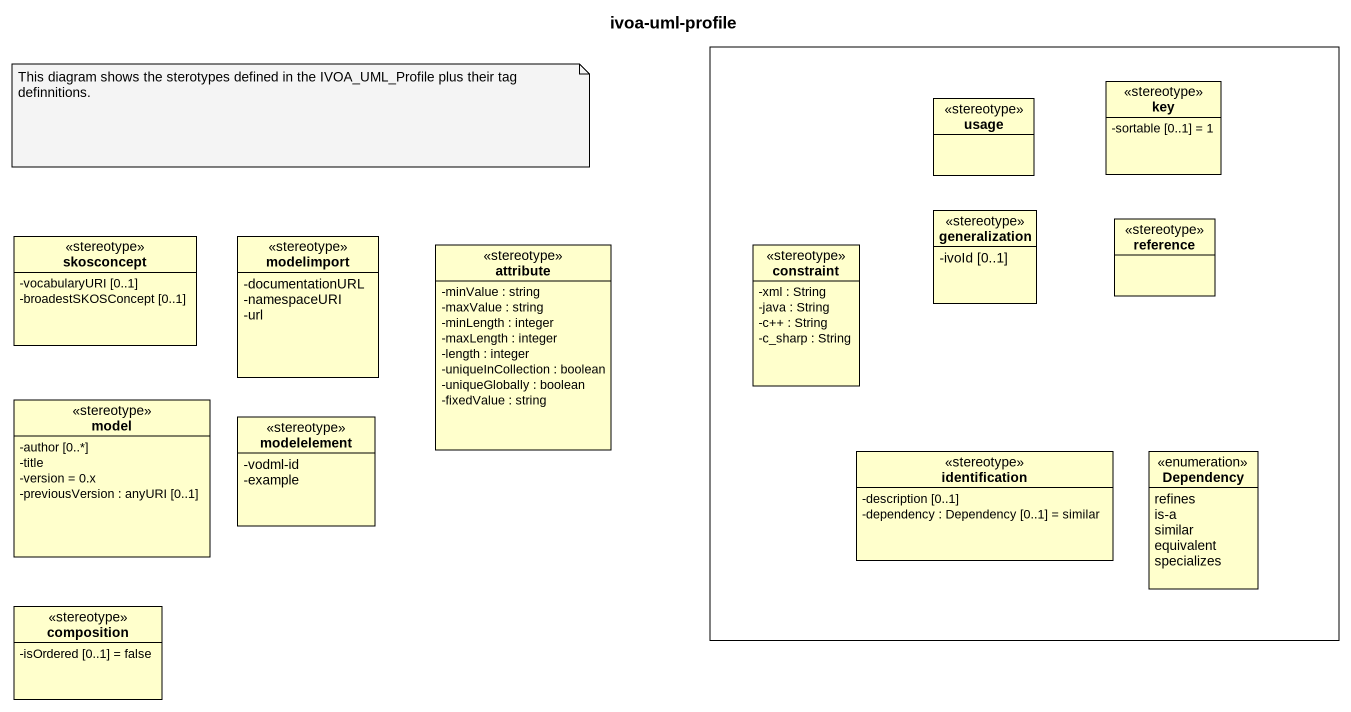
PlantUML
@startuml
title ivoa-uml-profile
hide circle
hide empty members
skinparam classAttributeIconSize 0
rectangle " " as rectangle1 {
  class key <<stereotype>> {
    -sortable [0..1] = 1
  }
  class usage <<stereotype>>
  class constraint <<stereotype>> {
    -xml : String
    -java : String
    -c++ : String
    -c_sharp : String
  }
  class generalization <<stereotype>> {
    -ivoId [0..1]
  }
  class reference <<stereotype>>
  class identification <<stereotype>> {
    -description [0..1]
    -dependency : Dependency [0..1] = similar
  }
  enum Dependency {
    refines
    is-a
    similar
    equivalent
    specializes
  }
}
class skosconcept <<stereotype>> {
  -vocabularyURI [0..1]
  -broadestSKOSConcept [0..1]
}
class modelimport <<stereotype>> {
  -documentationURL
  -namespaceURI
  -url
}
class attribute <<stereotype>> {
  -minValue : string
  -maxValue : string
  -minLength : integer
  -maxLength : integer
  -length : integer
  -uniqueInCollection : boolean
  -uniqueGlobally : boolean
  -fixedValue : string
}
class model <<stereotype>> {
  -author [0..*]
  -title
  -version = 0.x
  -previousVersion : anyURI [0..1]
}
class modelelement <<stereotype>> {
  -vodml-id
  -example
}
class composition <<stereotype>> {
  -isOrdered [0..1] = false
}
note as N1
  This diagram shows the sterotypes defined in the IVOA_UML_Profile plus their tag definnitions.
end note
@enduml
